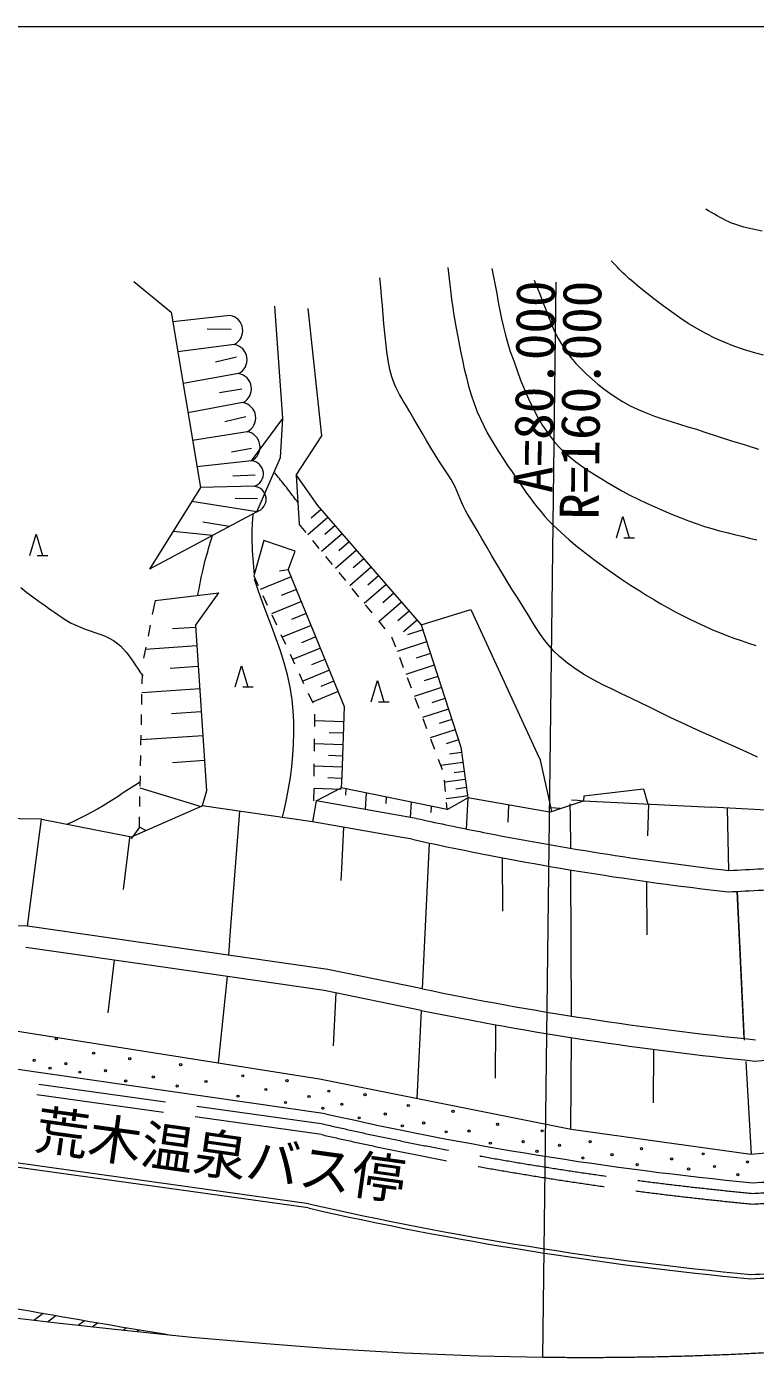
# Model space of a CAD drawing. Units: millimetres, scale not verified. Extents: x 40000 to 680000, y 20000 to 380000.
# Drawn here: x 235278 to 269513, y 276200 to 338703 of the extents above; entities that cross this region are included whole.
import ezdxf
from ezdxf.enums import TextEntityAlignment as Align

# ---------------------------------------------------------------- set-up
doc = ezdxf.new("R2010")
doc.units = ezdxf.units.MM
doc.header["$LTSCALE"] = 1000
doc.linetypes.add('DASHED', pattern=[7.5, 6, -1.5])
doc.linetypes.add('LONG_DASHED_DOTTED', pattern=[15.25, 12, -1.5, 0.25, -1.5])
for name, color, linetype, lineweight in [('M-BGD', 7, 'Continuous', 13), ('M-BMK', 2, 'LONG_DASHED_DOTTED', 13), ('M-STR-HTXT', 7, 'Continuous', 13)]:
    doc.layers.add(name, color=color, linetype=linetype, lineweight=lineweight)
doc.styles.add('ＭＳ ゴシック', font='')
doc.styles.get('ＭＳ ゴシック').set_extended_font_data('MS Gothic')

msp = doc.modelspace()

# ---------------------------------------------------------------- linework, layer by layer
at = {"layer": 'M-BGD'}
for p, q in [((240312, 326738), (242064, 325295)), ((242064, 325295), (243443, 317058)), ((244831, 325140), (242140, 324842)), ((247316, 320304), (246939, 325573)), ((249146, 319487), (248499, 325465)), ((244891, 324475), (243767, 324486)), ((245034, 323774), (242377, 323422)), ((245139, 323175), (244150, 322942)), ((245236, 322408), (242626, 321934)), ((244341, 321515), (245395, 321688)), ((245438, 321043), (242855, 320568)), ((244592, 320153), (245580, 320386)), ((245842, 318311), (247316, 320304)), ((247204, 318467), (247316, 320304)), ((245640, 319677), (243074, 319263)), ((247937, 317634), (249146, 319487)), ((244907, 318731), (245836, 318899)), ((245842, 318311), (243282, 318020)), ((246087, 315917), (247204, 318467)), ((244959, 317609), (246018, 317658)), ((247937, 317634), (248081, 315317)), ((247937, 317634), (248945, 316215)), ((243443, 317058), (241058, 313220)), ((245965, 317114), (243443, 317058)), ((246087, 315917), (243037, 316405)), ((245070, 316553), (246132, 316539)), ((246087, 315917), (241058, 313220)), ((249435, 315650), (248485, 314826)), ((249109, 316026), (248639, 315619)), ((248945, 316215), (253806, 310611)), ((262987, 314698), (263287, 315698)), ((263287, 315698), (263587, 314698)), ((244792, 315223), (243561, 315421)), ((248081, 315317), (248392, 314940)), ((249765, 315270), (249285, 314854)), ((235429, 313865), (235729, 314865)), ((235729, 314865), (236029, 313865)), ((244005, 314801), (242161, 314995)), ((246423, 314566), (245947, 312905)), ((247898, 314061), (246423, 314566)), ((248702, 314564), (249012, 314187)), ((250098, 314887), (249128, 314046)), ((250434, 314499), (249944, 314074)), ((263337, 314698), (263837, 314698)), ((235779, 313865), (236279, 313865)), ((247571, 313196), (247898, 314061)), ((249322, 313811), (249632, 313434)), ((250774, 314107), (249784, 313249)), ((247571, 313196), (247165, 313123)), ((251464, 313311), (250454, 312435)), ((251117, 313711), (250617, 313278)), ((245947, 312905), (246160, 312446)), ((247710, 312857), (246247, 312258)), ((251814, 312908), (251304, 312465)), ((241318, 311747), (244315, 312116)), ((243208, 310569), (244315, 312116)), ((246373, 311987), (246586, 311528)), ((247949, 312272), (247231, 311978)), ((250562, 312305), (250872, 311928)), ((252168, 312499), (251138, 311605)), ((252526, 312087), (252005, 311636)), ((241318, 311747), (241179, 311093)), ((248184, 311698), (246775, 311121)), ((251182, 311552), (251492, 311175)), ((252887, 311671), (251835, 310758)), ((253806, 310611), (256152, 311325)), ((256152, 311325), (259362, 304365)), ((246799, 311069), (247013, 310611)), ((248415, 311134), (247724, 310851)), ((251802, 310799), (252112, 310422)), ((253252, 311250), (252721, 310789)), ((253621, 310825), (252990, 310278)), ((241087, 310594), (240983, 310079)), ((243214, 310488), (242125, 310414)), ((247226, 310152), (247439, 309693)), ((248641, 310581), (247284, 310026)), ((248863, 310039), (248198, 309766)), ((252422, 310046), (252605, 309567)), ((253884, 310373), (253178, 310144)), ((240880, 309563), (240776, 309048)), ((243273, 309617), (240857, 309453)), ((249081, 309506), (247775, 308971)), ((254067, 309809), (252684, 309359)), ((247652, 309234), (247866, 308775)), ((249295, 308983), (248654, 308721)), ((252788, 309087), (252971, 308608)), ((254247, 309255), (253570, 309035)), ((240706, 307831), (240715, 308311)), ((243339, 308651), (242029, 308562)), ((245078, 307687), (245378, 308687)), ((245378, 308687), (245678, 307687)), ((248079, 308316), (248292, 307858)), ((249505, 308470), (248247, 307955)), ((254424, 308713), (253095, 308281)), ((254596, 308182), (253946, 307970)), ((243410, 307603), (240698, 307418)), ((245428, 307687), (245928, 307687)), ((249711, 307967), (249094, 307714)), ((251464, 306993), (251764, 307993)), ((251764, 307993), (252064, 306993)), ((253154, 308129), (253337, 307649)), ((254766, 307661), (253490, 307247)), ((240687, 306870), (240697, 307350)), ((248505, 307399), (248718, 306940)), ((249913, 307473), (248701, 306977)), ((251814, 306993), (252314, 306993)), ((253520, 307170), (253702, 306690)), ((254932, 307151), (254307, 306948)), ((240669, 305909), (240678, 306390)), ((243484, 306518), (242080, 306422)), ((248815, 305831), (248822, 306414)), ((255094, 306651), (253869, 306253)), ((250176, 306054), (248819, 306105)), ((253885, 306211), (254068, 305732)), ((255410, 305681), (254234, 305299)), ((255253, 306161), (254653, 305966)), ((240650, 304949), (240660, 305429)), ((243560, 305395), (240655, 305198)), ((248801, 304666), (248808, 305249)), ((250135, 304974), (248805, 305024)), ((250155, 305511), (249484, 305537)), ((254251, 305252), (254434, 304773)), ((255562, 305211), (254986, 305024)), ((240632, 303988), (240641, 304469)), ((250115, 304442), (249457, 304467)), ((255713, 304605), (255136, 304526)), ((243639, 304233), (242136, 304131)), ((247669, 303437), (247732, 303932)), ((248789, 303746), (248793, 304084)), ((250095, 303915), (248792, 303964)), ((254617, 304294), (254800, 303814)), ((255776, 304143), (254729, 304000)), ((259362, 304365), (259416, 304249)), ((259821, 302420), (259416, 304249)), ((240613, 303028), (240622, 303508)), ((248786, 303501), (248789, 303746)), ((250076, 303394), (249430, 303418)), ((250080, 303520), (250059, 302951)), ((254960, 302786), (254915, 303310)), ((255885, 303345), (254923, 303214)), ((255833, 303725), (255358, 303660)), ((240595, 302067), (240604, 302533)), ((240604, 302533), (240604, 302547)), ((243127, 302168), (240611, 302930)), ((248771, 302336), (248779, 302919)), ((250056, 302877), (248779, 302926)), ((248883, 302346), (250059, 302951)), ((255034, 301937), (250059, 302951)), ((250275, 302603), (250293, 302903)), ((251205, 301936), (251251, 302708)), ((252162, 302219), (252180, 302518)), ((255714, 302531), (254991, 302432)), ((255937, 302960), (255447, 302894)), ((255990, 302568), (255714, 302531)), ((255984, 302612), (256002, 302480)), ((261454, 302578), (261433, 302339)), ((261454, 302578), (262519, 302704)), ((262519, 302704), (264250, 302909)), ((264250, 302909), (264455, 302188)), ((240203, 300643), (243522, 302111)), ((243438, 302074), (243127, 302168)), ((243505, 302053), (243438, 302074)), ((243522, 302111), (243522, 302111)), ((248709, 301361), (243522, 302111)), ((248883, 302346), (248709, 301361)), ((253585, 301516), (248883, 302346)), ((253312, 301564), (253355, 302279)), ((254280, 301788), (254295, 302088)), ((255034, 301937), (255006, 302263)), ((255034, 301937), (256002, 302480)), ((255942, 301016), (256014, 302478)), ((256002, 302480), (256002, 302480)), ((259844, 301806), (256002, 302480)), ((257897, 301342), (257936, 302141)), ((259949, 301841), (259821, 302420)), ((259844, 301806), (259852, 302418)), ((259844, 301806), (261433, 302339)), ((260343, 301973), (259911, 302012)), ((260814, 302131), (260813, 302193)), ((260822, 301634), (260814, 302131)), ((261162, 302353), (260870, 302379)), ((261408, 302331), (261162, 302353)), ((261432, 302329), (261408, 302331)), ((261433, 302339), (267430, 302038)), ((264457, 300697), (264506, 302185)), ((264506, 302185), (264506, 302196)), ((275247, 301608), (267430, 302038)), ((268200, 302000), (268199, 302032)), ((268269, 299068), (268200, 302000)), ((235982, 301473), (228277, 301638)), ((235603, 298608), (235982, 301473)), ((235982, 301473), (240203, 300643)), ((240576, 301106), (240585, 301587)), ((244863, 296232), (245301, 301854)), ((252739, 300650), (248709, 301361)), ((260848, 300131), (260822, 301634)), ((240115, 300660), (240107, 300600)), ((240268, 300671), (240242, 300635)), ((240576, 301106), (240268, 300671)), ((240878, 300941), (240576, 301106)), ((250089, 299164), (250185, 301100)), ((253390, 300534), (252739, 300650)), ((240107, 300600), (239807, 298179)), ((240242, 300635), (240190, 300561)), ((253869, 293510), (254210, 300356)), ((257647, 297165), (257632, 299665)), ((250061, 298603), (250089, 299164)), ((260876, 292232), (260836, 299097)), ((235319, 296458), (235603, 298608)), ((264423, 296050), (264409, 298550)), ((268659, 298086), (268992, 291094)), ((268988, 291175), (268659, 298086)), ((235319, 296458), (230953, 296551)), ((243227, 295315), (235319, 296458)), ((244774, 295091), (244863, 296232)), ((241795, 294511), (235237, 295459)), ((249426, 294419), (243227, 295315)), ((239394, 294858), (239086, 292378)), ((249254, 293433), (241795, 294511)), ((253869, 293510), (249426, 294419)), ((244697, 294092), (244277, 290032)), ((253819, 292499), (249254, 293433)), ((249799, 293322), (249674, 290825)), ((253819, 292499), (253613, 288367)), ((234758, 291540), (249034, 289279)), ((257299, 289321), (257320, 291821)), ((260846, 286925), (260882, 291219)), ((264727, 288163), (264748, 290663)), ((269063, 290093), (269319, 285748)), ((249324, 287645), (234530, 289773)), ((249034, 289279), (260860, 286923)), ((260860, 286923), (269293, 285745)), ((269293, 285745), (278010, 286546)), ((248502, 283217), (233971, 285240)), ((248538, 283414), (233986, 285440)), ((235621, 277947), (236048, 278270)), ((236267, 277871), (236654, 278164)), ((237707, 277707), (238002, 277930)), ((238357, 277635), (238610, 277826)), ((239806, 277478), (239963, 277597)), ((240574, 277494), (240461, 277409))]:
    msp.add_line(p, q, dxfattribs=at)
at = {"layer": 'M-BGD', "linetype": 'DASHED'}
for p, q in [((249942, 313058), (250252, 312681)), ((249224, 287155), (234444, 289213)), ((249134, 286663), (234453, 288707))]:
    msp.add_line(p, q, dxfattribs=at)
at = {"layer": 'M-BGD'}
for points in [[(269834, 329094), (269398, 329182), (268967, 329290), (268541, 329420), (268398, 329474), (268258, 329534), (268121, 329601), (267985, 329671), (267851, 329745), (267718, 329822), (267585, 329899), (267452, 329975), (267318, 330050), (267183, 330122)], [(269887, 323267), (269419, 323398), (268956, 323540), (268498, 323699), (268048, 323875), (267607, 324072), (267182, 324286), (266768, 324518), (266362, 324766), (265964, 325028), (265572, 325302), (265187, 325585), (264808, 325875), (264432, 326172), (264060, 326472), (263691, 326773), (263590, 326859), (263491, 326947), (263395, 327038), (263299, 327130), (263205, 327224), (263112, 327318), (263019, 327413), (262926, 327508), (262832, 327602), (262737, 327695)], [(269619, 304398), (269111, 304629), (268601, 304858), (268091, 305085), (267580, 305312), (267070, 305540), (266560, 305769), (266053, 306002), (265547, 306239), (265044, 306483), (264545, 306733), (264109, 306949), (263667, 307159), (263223, 307367), (262779, 307578), (262340, 307794), (261908, 308021), (261486, 308263), (261077, 308523), (260686, 308805), (260313, 309115), (260068, 309353), (259840, 309607), (259627, 309874), (259425, 310152), (259234, 310438), (259049, 310730), (258868, 311025), (258688, 311321), (258507, 311615), (258323, 311905), (258077, 312287), (257837, 312672), (257602, 313060), (257369, 313451), (257140, 313842), (256912, 314235), (256684, 314628), (256457, 315021), (256228, 315413), (255996, 315804), (255899, 315979), (255809, 316159), (255726, 316343), (255646, 316528), (255568, 316714), (255488, 316899), (255405, 317083), (255316, 317262), (255219, 317437), (255111, 317606), (254892, 317930), (254679, 318258), (254471, 318590), (254268, 318925), (254068, 319261), (253869, 319599), (253672, 319937), (253473, 320275), (253274, 320612), (253072, 320947), (252978, 321103), (252887, 321260), (252798, 321419), (252714, 321581), (252634, 321745), (252560, 321911), (252493, 322079), (252434, 322250), (252383, 322424), (252343, 322599), (252265, 323024), (252200, 323451), (252146, 323880), (252100, 324310), (252061, 324741), (252026, 325173), (251992, 325605), (251957, 326037), (251919, 326468), (251876, 326898)], [(255062, 327394), (255097, 327126), (255130, 326857), (255162, 326587), (255194, 326318), (255226, 326049), (255259, 325780), (255295, 325512), (255335, 325244), (255378, 324976), (255426, 324710), (255505, 324294), (255584, 323877), (255664, 323460), (255748, 323044), (255838, 322629), (255936, 322217), (256044, 321808), (256164, 321402), (256299, 321002), (256450, 320608), (256593, 320276), (256750, 319950), (256918, 319629), (257096, 319313), (257283, 319002), (257476, 318694), (257674, 318389), (257876, 318086), (258080, 317786), (258284, 317486), (258442, 317256), (258602, 317026), (258764, 316797), (258928, 316570), (259096, 316346), (259269, 316126), (259446, 315910), (259628, 315698), (259817, 315493), (260013, 315293), (260383, 314941), (260764, 314601), (261156, 314271), (261556, 313952), (261964, 313642), (262378, 313340), (262798, 313046), (263223, 312758), (263650, 312475), (264080, 312197), (264408, 311991), (264739, 311790), (265073, 311595), (265411, 311405), (265751, 311220), (266095, 311041), (266441, 310867), (266790, 310699), (267141, 310536), (267495, 310379), (267828, 310239), (268165, 310108), (268505, 309984), (268847, 309866), (269191, 309752), (269536, 309641)], [(257131, 327337), (257214, 326947), (257291, 326554), (257364, 326161), (257436, 325767), (257510, 325374), (257589, 324982), (257674, 324593), (257770, 324206), (257878, 323822), (258001, 323443), (258158, 322998), (258318, 322551), (258486, 322105), (258662, 321663), (258851, 321227), (259053, 320798), (259273, 320381), (259513, 319976), (259775, 319586), (260061, 319214), (260294, 318953), (260543, 318708), (260806, 318478), (261082, 318260), (261367, 318052), (261661, 317855), (261960, 317664), (262262, 317479), (262566, 317299), (262869, 317120), (263241, 316906), (263620, 316702), (264003, 316507), (264391, 316320), (264782, 316141), (265177, 315969), (265575, 315804), (265976, 315646), (266378, 315493), (266782, 315345), (267126, 315229), (267472, 315124), (267822, 315028), (268174, 314939), (268527, 314853), (268880, 314769), (269233, 314684), (269586, 314595)], [(259124, 326797), (259269, 326457), (259405, 326112), (259535, 325764), (259664, 325415), (259795, 325067), (259934, 324723), (260083, 324386), (260247, 324057), (260430, 323740), (260635, 323435), (260851, 323156), (261081, 322887), (261322, 322628), (261575, 322378), (261838, 322139), (262111, 321910), (262392, 321691), (262680, 321483), (262975, 321286), (263275, 321099), (263633, 320899), (264003, 320721), (264381, 320560), (264766, 320414), (265157, 320280), (265551, 320154), (265948, 320032), (266344, 319912), (266740, 319790), (267132, 319663), (267763, 319455), (268395, 319253), (269029, 319056), (269664, 318863)], [(248035, 316337), (247980, 316409), (247925, 316482), (247870, 316556), (247815, 316629), (247760, 316702), (247705, 316775), (247650, 316848), (247595, 316920), (247539, 316993), (247483, 317065), (247429, 317134), (247374, 317202), (247319, 317270), (247264, 317338), (247209, 317406), (247154, 317474), (247099, 317542), (247043, 317610), (246988, 317678), (246933, 317746)], [(245909, 315818), (245903, 315722), (245896, 315626), (245888, 315530), (245880, 315434), (245873, 315338), (245866, 315242), (245860, 315145), (245855, 315049), (245852, 314953), (245851, 314857), (245853, 314665), (245859, 314473), (245869, 314282), (245881, 314090), (245894, 313899), (245909, 313707), (245925, 313516), (245940, 313324), (245954, 313133), (245967, 312941)], [(243316, 311974), (243342, 312104), (243367, 312235), (243392, 312366), (243417, 312497), (243442, 312628), (243468, 312758), (243494, 312889), (243522, 313019), (243550, 313149), (243580, 313279), (243618, 313432), (243658, 313585), (243700, 313737), (243742, 313890), (243786, 314042), (243830, 314193), (243874, 314345), (243919, 314497), (243962, 314649), (244005, 314801)], [(247571, 313196), (250203, 306766), (250080, 303520)], [(247732, 303932), (247736, 303956), (247787, 304479), (247820, 305003), (247835, 305526), (247830, 306049), (247804, 306571), (247755, 307090), (247666, 307675), (247540, 308253), (247384, 308824), (247204, 309389), (247006, 309952), (246798, 310512), (246585, 311070), (246375, 311630), (246173, 312191), (245986, 312756)], [(235014, 312362), (235288, 312132), (235571, 311914), (235862, 311707), (236012, 311604), (236161, 311500), (236309, 311393), (236457, 311287), (236605, 311181), (236754, 311077), (236905, 310975), (237057, 310876), (237212, 310781), (237369, 310690), (237583, 310583), (237804, 310490), (238030, 310406), (238258, 310328), (238487, 310251), (238714, 310170), (238937, 310082), (239152, 309983), (239359, 309867), (239554, 309732), (239700, 309607), (239836, 309470), (239961, 309323), (240080, 309169), (240193, 309010), (240302, 308847), (240410, 308683), (240519, 308520), (240631, 308359), (240747, 308203)], [(243208, 310569), (243736, 302816), (243522, 302111)], [(253806, 310611), (255679, 304853), (255984, 302612)], [(239718, 302661), (239867, 302758), (240115, 302920), (240365, 303080), (240616, 303236)], [(247301, 301565), (247383, 301891), (247491, 302402), (247587, 302917), (247669, 303435), (247669, 303437)], [(237174, 301239), (237210, 301254), (237433, 301359), (237655, 301467), (237875, 301577), (238094, 301687), (238356, 301825), (238614, 301969), (238868, 302120), (239120, 302276), (239370, 302435), (239619, 302596), (239718, 302661)]]:
    msp.add_lwpolyline(points, dxfattribs=at)
for centre in [(236672, 291163), (235636, 290150), (237120, 289997), (238427, 290492), (240123, 290233), (236378, 289785), (237779, 289597), (238981, 289668), (241230, 289373), (242514, 289950), (245435, 289420), (239935, 289185), (242349, 288949), (243704, 289161), (246519, 288784), (247509, 289196), (245212, 288466), (247438, 288172), (248545, 288454), (249476, 288702), (250088, 288089), (251172, 288537), (249193, 287901), (252126, 287630), (253209, 288030), (255306, 287759), (250901, 287453), (252927, 287076), (253928, 287206), (257403, 287147), (259499, 286841), (254988, 286793), (256060, 286829), (257061, 286263), (258604, 286334), (261749, 286334), (259252, 285875), (260312, 286157), (262774, 285722), (264164, 286004), (267061, 285757), (261407, 285568), (263963, 285250), (265577, 285521), (266378, 285050), (267591, 285168), (269146, 285380), (268687, 284779)]:
    msp.add_circle(centre, 50, dxfattribs=at)
for centre, radius, start, end in [((244708, 324424), 726, 296.58562, 80.25462), ((244911, 323058), 726, 296.58562, 80.25462), ((245113, 321692), 726, 296.58562, 80.25462), ((245315, 320327), 726, 296.58562, 80.25462), ((245517, 318961), 726, 296.58562, 80.25462), ((245792, 317701), 612, 286.39902, 85.29642), ((245915, 316504), 612, 286.39902, 85.29642), ((284400, 441111), 142956, 257.55203, 257.75789), ((284400, 441111), 142956, 257.75789, 258.91515), ((284400, 441111), 142956, 258.91515, 263.52103), ((284400, 441111), 143956, 257.5605, 258.22314), ((284400, 441111), 143956, 258.22314, 263.55332), ((261436, 438871), 139970, 272.79816, 274.07204), ((261436, 438871), 140970, 272.76518, 274.07225), ((284398, 441074), 150690, 258.31145, 264.33117), ((284398, 441075), 151690, 258.37013, 264.36085), ((261436, 438871), 148970, 273.1002, 274.07387), ((284400, 441111), 157423, 257.12584, 264.53168), ((261520, 436200), 152000, 272.97082, 274.11527), ((284400, 441111), 161923, 257.19148, 264.64912), ((284400, 441111), 161723, 257.18846, 264.64404), ((261520, 436200), 156500, 272.84925, 274.11527), ((261520, 436200), 156300, 272.8545, 274.11527), ((326118, 790029), 519624, 259.2948, 260.68924)]:
    msp.add_arc(centre, radius, start, end, dxfattribs=at)
at = {"layer": 'M-BGD', "linetype": 'DASHED'}
for centre, radius, start, end in [((284400, 441111), 157923, 257.13001, 264.54506), ((284400, 441111), 158423, 257.13782, 264.55836), ((261520, 436200), 152500, 272.95696, 274.11527), ((261520, 436200), 153000, 272.94319, 274.05907)]:
    msp.add_arc(centre, radius, start, end, dxfattribs=at)
at = {"layer": 'M-BMK'}
msp.add_lwpolyline([(229826, 278669), (232125, 278374), (233105, 278251), (236580, 277835), (239561, 277503), (243043, 277153), (246530, 276846), (249522, 276624), (253016, 276419), (256513, 276278), (259525, 276212)], dxfattribs=at)
msp.add_arc((261522, 436005), 159805, 269.28409, 274.11957, dxfattribs=at)
at = {"layer": 'M-STR-HTXT'}
for p, q in [((136096, 338703), (283623, 338703)), ((259525, 276212), (260155, 326708))]:
    msp.add_line(p, q, dxfattribs=at)

# ---------------------------------------------------------------- texts
at = {"layer": 'M-BGD', "style": 'ＭＳ ゴシック'}
msp.add_text('荒木温泉バス停', height=1833, rotation=352, dxfattribs=at).set_placement((244187, 284262), align=Align.BOTTOM_CENTER)
at = {"layer": 'M-STR-HTXT', "style": 'ＭＳ ゴシック'}
for s, p in [('A=80.000', (259123, 321793)), ('R=160.000', (261300, 321158))]:
    msp.add_text(s, height=1833, rotation=89.286, dxfattribs=at).set_placement(p, align=Align.MIDDLE_CENTER)

doc.saveas('drawing.dxf')
